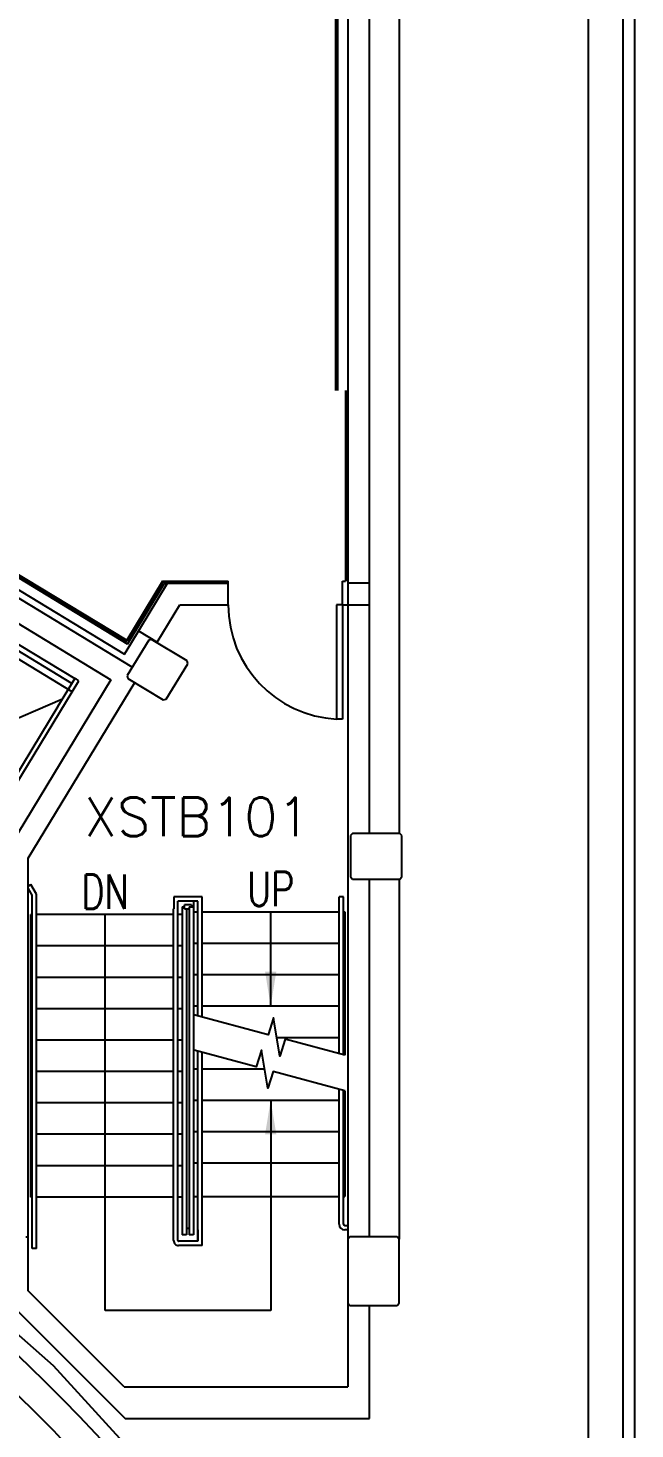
# Model space of a CAD drawing. Extents: x -2225 to 2382, y 4758 to 10467.
# Drawn here: x 1211.4 to 1424, y 7115.1 to 7606 of the extents above; entities that cross this region are included whole.
import ezdxf

# ---------------------------------------------------------------- set-up
doc = ezdxf.new("R2010")
doc.units = 0
doc.header["$LTSCALE"] = 48
doc.header["$MEASUREMENT"] = 0
doc.layers.get('0').update_dxf_attribs({"linetype": 'CONTINUOUS'})
for name, color, linetype in [('ARROOMNO', 4, 'CONTINUOUS'), ('COL', 14, 'CONTINUOUS'), ('EXDOOR', 8, 'CONTINUOUS'), ('EXWALL', 8, 'CONTINUOUS'), ('TXT', 4, 'CONTINUOUS')]:
    doc.layers.add(name, color=color, linetype=linetype)
doc.styles.add('ROMANS', font='romans.shx', dxfattribs={"height": 18})
doc.styles.get("Standard").update_dxf_attribs({"font": 'simplex.shx', "width": 0.75, "height": 12})
doc.dimstyles.get("Standard").update_dxf_attribs({"dimtxt": 12, "dimasz": 12, "dimexe": 9, "dimexo": 3, "dimgap": 12, "dimtad": 1, "dimdec": 4, "dimzin": 0, "dimtxsty": 'STANDARD', "dimblk": 'OBLIQUE', "dimcen": 0, "dimdle": 3, "dimclrd": 256, "dimclre": 256, "dimclrt": 256, "dimazin": 3, "dimtfac": 1, "dimtdec": 4, "dimtix": 1, "dimtmove": 0, "dimatfit": 3, "dimtolj": 1, "dimtzin": 0})

# ---------------------------------------------------------------- blocks, each defined once
blk = doc.blocks.new('3-04-DR')
for p, q in [((0, 40), (2, 40)), ((0, 0), (0, 40)), ((2, 0), (2, 40)), ((0, 0), (2, 0))]:
    blk.add_line(p, q)
blk.add_arc((-0.09, -0.04), 40.09, 0.0552, 87.0072)

msp = doc.modelspace()

# ---------------------------------------------------------------- linework, layer by layer
at = {"layer": 'COL', "ltscale": 0.01}
for p, q in [((1253.65, 7391.52), (1246.13, 7379.12)), ((1254.68, 7391.77), (1253.65, 7391.52)), ((1267.08, 7384.26), (1254.68, 7391.77)), ((1267.33, 7383.23), (1267.08, 7384.26)), ((1246.13, 7379.12), (1246.38, 7378.09)), ((1259.81, 7370.83), (1267.33, 7383.23)), ((1246.38, 7378.09), (1258.78, 7370.57)), ((1258.78, 7370.57), (1259.81, 7370.83)), ((1325.08, 7323.76), (1324.33, 7323.01)), ((1324.33, 7323.01), (1324.33, 7308.51)), ((1341.58, 7323.76), (1325.08, 7323.76)), ((1342.33, 7323.01), (1341.58, 7323.76)), ((1342.33, 7308.51), (1342.33, 7323.01)), ((1324.33, 7308.51), (1325.08, 7307.76)), ((1325.08, 7307.76), (1341.58, 7307.76)), ((1341.58, 7307.76), (1342.33, 7308.51)), ((1324.14, 7182.35), (1323.39, 7181.6)), ((1323.39, 7181.6), (1323.39, 7159.1)), ((1340.64, 7182.35), (1324.14, 7182.35)), ((1341.39, 7181.6), (1340.64, 7182.35)), ((1341.39, 7159.1), (1341.39, 7181.6)), ((1323.39, 7159.1), (1324.14, 7158.35)), ((1324.14, 7158.35), (1340.64, 7158.35)), ((1340.64, 7158.35), (1341.39, 7159.1))]:
    msp.add_line(p, q, dxfattribs=at)
at = {"layer": 'EXWALL'}
for p, q in [((1407.74, 7088.76), (1407.75, 8868.24)), ((1419.74, 8853.14), (1419.74, 7088.06)), ((1423.99, 7084.89), (1423.99, 8853.14)), ((1319.13, 7623.55), (1319.13, 7478.94)), ((1319.75, 7624.18), (1319.75, 7478.94)), ((1323.38, 7623.55), (1323.38, 7186.3)), ((1331, 7323.76), (1331, 7615.55)), ((1341.38, 7617.3), (1341.38, 7323.76)), ((1322.63, 7478.94), (1322.63, 7412.15)), ((1323.25, 7478.94), (1323.25, 7412.19)), ((1246.27, 7390.14), (1191.73, 7423.23)), ((1246.06, 7391), (1192.04, 7423.77)), ((1192.2, 7424.04), (1245.96, 7391.43)), ((1189.91, 7420.09), (1245.14, 7386.59)), ((1258.52, 7412.15), (1245.96, 7391.43)), ((1258.7, 7411.84), (1246.06, 7391)), ((1246.27, 7390.14), (1259.05, 7411.21)), ((1247.35, 7390.22), (1260.21, 7411.44)), ((1258.52, 7412.15), (1281.5, 7412.15)), ((1281.5, 7411.84), (1258.7, 7411.84)), ((1260.07, 7411.21), (1259.05, 7411.21)), ((1260.21, 7411.44), (1281.5, 7411.44)), ((1281.5, 7403.82), (1281.5, 7412.15)), ((1321.5, 7403.82), (1321.5, 7412.15)), ((1321.5, 7412.15), (1322.63, 7412.15)), ((1331, 7411.44), (1323.38, 7411.44)), ((1256.63, 7390.83), (1264.51, 7403.82)), ((1264.51, 7403.82), (1281.5, 7403.82)), ((1321.5, 7403.82), (1323.38, 7403.82)), ((1323.38, 7403.82), (1331, 7403.82)), ((1250.11, 7394.78), (1256.63, 7390.83)), ((1226.78, 7376.35), (1202.84, 7390.87)), ((1203.88, 7392.58), (1227.82, 7378.06)), ((1245.14, 7386.59), (1247.35, 7390.22)), ((1240.44, 7377.63), (1181.12, 7279.84)), ((1211.39, 7315.05), (1248.76, 7376.65)), ((1221.87, 7368.25), (1227.85, 7378.11)), ((1229.21, 7377.28), (1227.85, 7378.11)), ((1211.39, 7305.26), (1212.36, 7305.85)), ((1214.39, 7302.49), (1212.36, 7305.85)), ((1341.38, 7307.76), (1341.38, 7181.6)), ((1212.89, 7302.07), (1211.39, 7304.54)), ((1212.89, 7295.55), (1212.89, 7302.07)), ((1214.39, 7295.55), (1214.39, 7302.49)), ((1262.41, 7301.55), (1262.41, 7297.29)), ((1272.39, 7301.55), (1262.41, 7301.55)), ((1321.88, 7301.55), (1320.38, 7301.55)), ((1263.9, 7181.07), (1263.9, 7300.05)), ((1270.89, 7300.05), (1263.9, 7300.05)), ((1265.4, 7298.04), (1266.15, 7298.04)), ((1265.4, 7298.04), (1265.4, 7284.32)), ((1268.64, 7298.79), (1266.15, 7298.79)), ((1266.15, 7297.29), (1266.15, 7298.79)), ((1266.15, 7297.29), (1267.89, 7297.29)), ((1266.9, 7297.3), (1266.9, 7284.32)), ((1267.89, 7298.04), (1269.4, 7298.04)), ((1268.64, 7298.79), (1268.64, 7298.04)), ((1269.39, 7300.05), (1269.39, 7298.04)), ((1269.4, 7296.29), (1270.89, 7296.29)), ((1270.89, 7296.29), (1270.89, 7296.54)), ((1272.39, 7296.29), (1272.39, 7296.54)), ((1272.39, 7296.29), (1320.38, 7296.29)), ((1321.88, 7296.29), (1322.4, 7296.29)), ((1212.89, 7295.32), (1212.39, 7295.32)), ((1212.39, 7284.33), (1212.39, 7295.32)), ((1262.4, 7295.32), (1214.39, 7295.32)), ((1265.4, 7295.32), (1263.9, 7295.32)), ((1212.89, 7284.32), (1212.39, 7284.32)), ((1262.4, 7284.32), (1214.39, 7284.32)), ((1265.4, 7284.32), (1263.9, 7284.32)), ((1269.4, 7285.29), (1270.89, 7285.29)), ((1272.39, 7285.29), (1320.38, 7285.29)), ((1321.88, 7285.29), (1322.4, 7285.29)), ((1245.11, 7129.82), (1323.38, 7129.82))]:
    msp.add_line(p, q, dxfattribs=at)
at = {"layer": 'EXWALL', "ltscale": 0.01}
for p, q in [((1247.89, 7382.03), (1146.42, 7443.58)), ((1142.98, 7436.72), (1240.44, 7377.63)), ((1226.86, 7373.39), (1163.16, 7412.03)), ((1171.87, 7282.75), (1229.21, 7377.28)), ((1223.41, 7370.79), (1110.36, 7321.92)), ((1221.87, 7368.25), (1171.34, 7284.94)), ((1211.39, 7163.53), (1211.39, 7315.05)), ((1331, 7182.35), (1331, 7307.76)), ((1272.39, 7259.43), (1272.39, 7301.55)), ((1320.38, 7246.57), (1320.38, 7301.55)), ((1321.88, 7246.17), (1321.88, 7301.55)), ((1212.89, 7178.35), (1212.89, 7295.55)), ((1214.39, 7178.35), (1214.39, 7295.55)), ((1262.4, 7181.07), (1262.4, 7297.29)), ((1267.89, 7298.04), (1267.89, 7183.05)), ((1269.4, 7298.04), (1269.4, 7183.05)), ((1270.89, 7259.83), (1270.89, 7300.05)), ((1322.4, 7296.29), (1322.4, 7246.03)), ((1212.39, 7196.32), (1212.39, 7284.32)), ((1265.4, 7284.32), (1265.4, 7183.07)), ((1266.9, 7284.32), (1266.9, 7183.07)), ((1212.89, 7273.32), (1212.39, 7273.32)), ((1262.4, 7273.32), (1214.39, 7273.32)), ((1265.4, 7273.32), (1263.9, 7273.32)), ((1269.4, 7274.29), (1270.89, 7274.29)), ((1272.39, 7274.29), (1320.38, 7274.29)), ((1321.88, 7274.29), (1322.4, 7274.29)), ((1212.89, 7262.32), (1212.39, 7262.32)), ((1262.4, 7262.32), (1214.39, 7262.32)), ((1265.4, 7262.32), (1263.9, 7262.32)), ((1269.4, 7263.29), (1270.89, 7263.29)), ((1272.39, 7263.29), (1320.38, 7263.29)), ((1321.88, 7263.29), (1322.4, 7263.29)), ((1212.89, 7251.32), (1212.39, 7251.32)), ((1262.4, 7251.32), (1214.39, 7251.32)), ((1265.4, 7251.32), (1263.9, 7251.32)), ((1298.53, 7252.29), (1320.38, 7252.29)), ((1321.88, 7252.29), (1322.4, 7252.29)), ((1270.89, 7180.82), (1270.89, 7247.41)), ((1272.39, 7179.32), (1272.39, 7247)), ((1212.89, 7240.32), (1212.39, 7240.32)), ((1262.4, 7240.32), (1214.39, 7240.32)), ((1265.4, 7240.32), (1263.9, 7240.32)), ((1269.4, 7241.29), (1270.89, 7241.29)), ((1272.39, 7241.29), (1294.25, 7241.29)), ((1269.4, 7233.79), (1269.39, 7233.63)), ((1320.38, 7186.8), (1320.38, 7234.15)), ((1321.88, 7186.8), (1321.88, 7233.75)), ((1322.39, 7233.61), (1322.39, 7196.55)), ((1212.89, 7229.32), (1212.39, 7229.32)), ((1262.4, 7229.32), (1214.39, 7229.32)), ((1265.4, 7229.32), (1263.9, 7229.32)), ((1269.4, 7230.29), (1270.89, 7230.29)), ((1272.39, 7230.29), (1320.38, 7230.29)), ((1321.88, 7230.29), (1322.39, 7230.29)), ((1212.89, 7218.32), (1212.39, 7218.32)), ((1262.4, 7218.32), (1214.39, 7218.32)), ((1265.4, 7218.32), (1263.9, 7218.32)), ((1269.4, 7219.29), (1270.89, 7219.29)), ((1272.39, 7219.29), (1320.38, 7219.29)), ((1321.88, 7219.29), (1322.39, 7219.29)), ((1212.89, 7207.32), (1212.39, 7207.32)), ((1262.4, 7207.32), (1214.39, 7207.32)), ((1265.4, 7207.32), (1263.9, 7207.32)), ((1269.4, 7208.29), (1270.89, 7208.29)), ((1272.39, 7208.29), (1320.38, 7208.29)), ((1321.88, 7208.29), (1322.39, 7208.29)), ((1212.89, 7196.32), (1212.39, 7196.32)), ((1262.4, 7196.32), (1214.39, 7196.32)), ((1265.4, 7196.32), (1263.9, 7196.32)), ((1269.39, 7196.55), (1270.89, 7196.55)), ((1272.39, 7196.55), (1320.38, 7196.55)), ((1321.88, 7196.55), (1322.39, 7196.55)), ((1164.54, 7186.34), (1220.16, 7137.34)), ((1266.9, 7183.07), (1265.4, 7183.07)), ((1267.89, 7185.32), (1266.9, 7185.32)), ((1269.4, 7183.05), (1267.89, 7183.05)), ((1270.9, 7184.8), (1270.9, 7180.82)), ((1323.39, 7186.3), (1322.38, 7186.3)), ((1323.39, 7184.8), (1322.38, 7184.8)), ((1323.38, 7184.8), (1323.38, 7129.82)), ((1323.39, 7186.3), (1323.39, 7184.8)), ((1210.63, 7182.35), (1211.39, 7182.35)), ((1214.39, 7178.35), (1212.89, 7178.35)), ((1270.9, 7180.82), (1264.15, 7180.82)), ((1272.4, 7179.32), (1264.15, 7179.32)), ((1245.11, 7129.82), (1211.39, 7163.53)), ((1205.79, 7158.35), (1245.42, 7118.72)), ((1331, 7118.72), (1331, 7158.35)), ((1220.16, 7137.34), (1270.21, 7082.66)), ((1245.42, 7118.72), (1331, 7118.72))]:
    msp.add_line(p, q, dxfattribs=at)
for points in [[(1322.4, 7246.03), (1301.5, 7251.63), (1299.6, 7245.76), (1297.41, 7259.11), (1295.5, 7253.24), (1269.46, 7260.22)], [(1322.39, 7233.61), (1297.27, 7240.34), (1295.37, 7234.47), (1293.18, 7247.82), (1291.27, 7241.95), (1269.53, 7247.77)]]:
    msp.add_lwpolyline(points, dxfattribs=at)
for centre, radius, start, end in [((736.83, 6644.83), 684, 35.52568, 80.08522), ((1322.38, 7186.8), 2, 180, 270), ((1322.38, 7186.8), 0.5, 180, 270), ((1264.15, 7181.07), 1.75, 179.9892, 270.0108), ((1264.15, 7181.07), 0.25, 179.9892, 270.0108), ((736.83, 6644.83), 674, 36.36144, 46.75772)]:
    msp.add_arc(centre, radius, start, end, dxfattribs=at)

# ---------------------------------------------------------------- block references
at = {"layer": 'EXDOOR', "rotation": 180}
msp.add_blockref('3-04-DR', (1321.5, 7403.82), dxfattribs=at)

# ---------------------------------------------------------------- texts
at = {"layer": 'ARROOMNO', "style": 'ROMANS'}
msp.add_text('XSTB101', height=13.5, dxfattribs=at).set_placement((1231.02, 7322.82))
at = {"layer": 'TXT', "char_height": 12, "attachment_point": 5}
for s, insert in [('UP', (1296.39, 7304.29)), ('DN', (1238.4, 7303.32))]:
    msp.add_mtext_dynamic_manual_height_columns(s, width=21.0252, gutter_width=60, heights=[0], dxfattribs=dict(at, insert=insert))

# ---------------------------------------------------------------- leaders
at = {"layer": 'TXT'}
for points in [[(1296.39, 7263.29), (1296.39, 7296.29)], [(1296.39, 7230.29), (1296.39, 7156.58), (1238.4, 7156.58), (1238.4, 7295.32)]]:
    msp.add_leader(points, dimstyle='STANDARD', override={"dimgap": 12, "dimtad": 0, "dimdec": 1, "dimtdec": 1}, dxfattribs=at)

doc.saveas('drawing.dxf')
